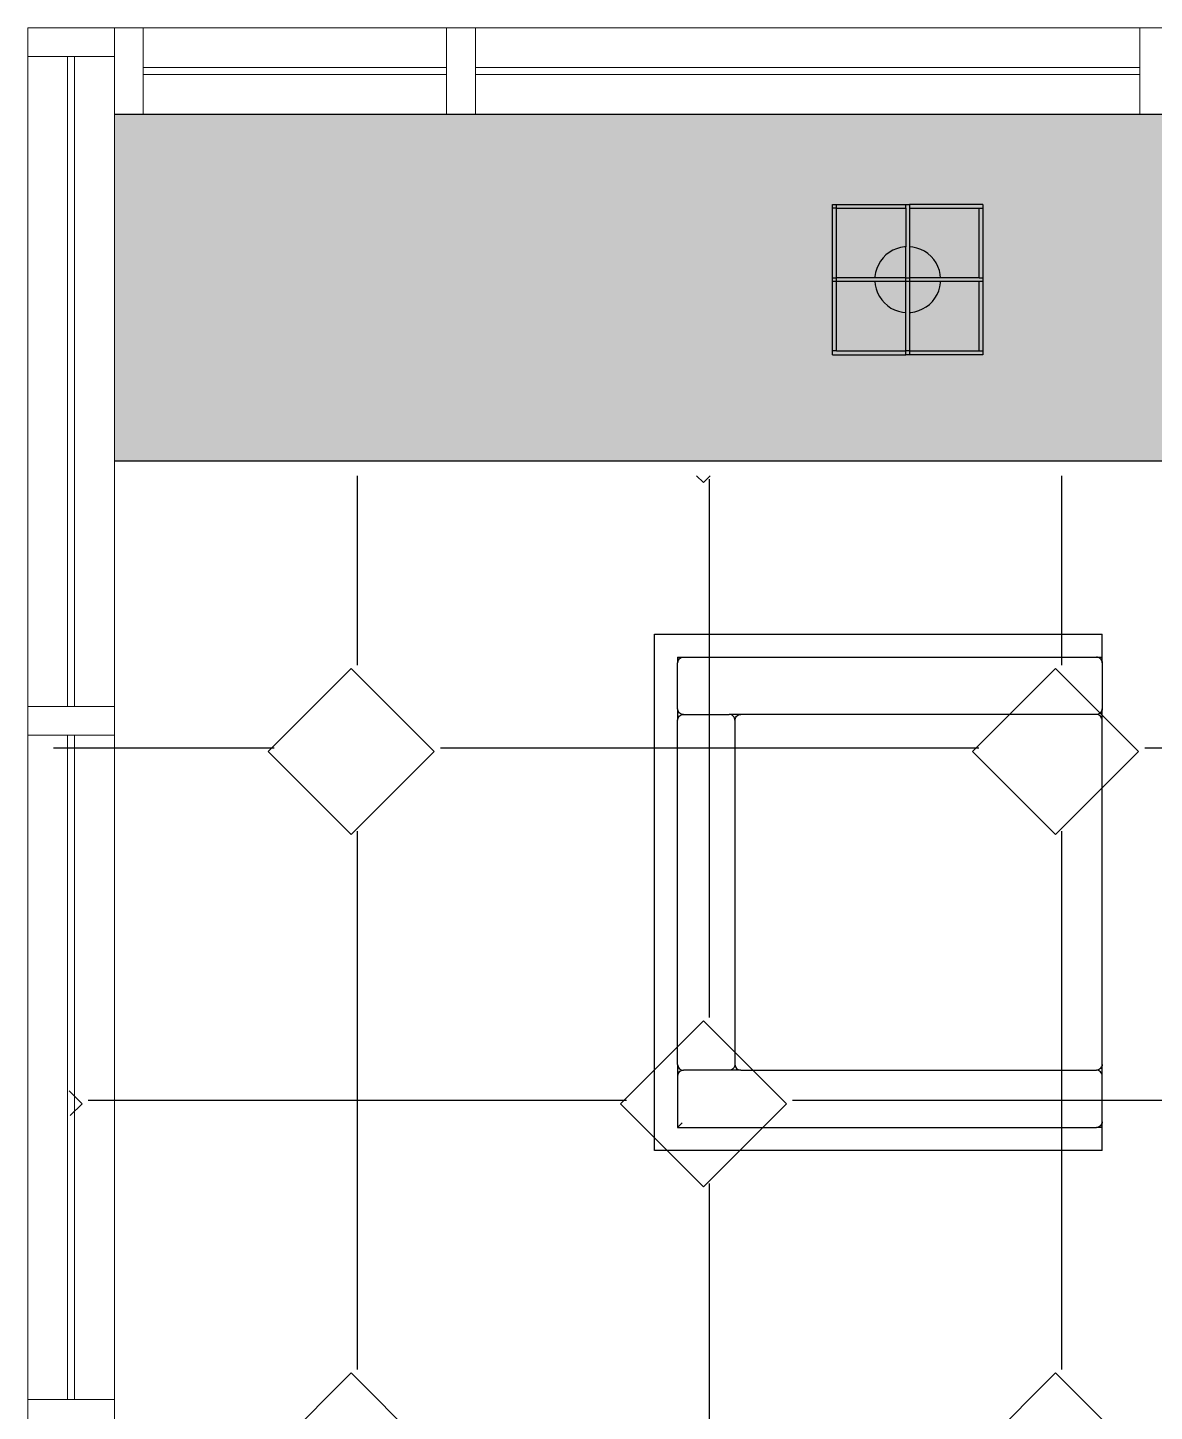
# Model space of a CAD drawing. Header units: millimetres. Extents: x -4865574 to 353735, y -2734656 to 279194.
# Drawn here: x -4841404 to -4839454, y -2668147 to -2665752 of the extents above; entities that cross this region are included whole.
import ezdxf

# ---------------------------------------------------------------- set-up
doc = ezdxf.new("R2010")
doc.units = ezdxf.units.MM
doc.layers.add('+AT9-Hardscape', color=1, linetype='Continuous')
doc.layers.add('+AT9-Hatch', color=8, linetype='Continuous')
for name, color, linetype, lineweight in [('CURTAIN-MULLION', 8, 'Continuous', 9), ('CURTAIN-MULLION-CUT', 6, 'Continuous', 9), ('CURTAINPANEL', 8, 'Continuous', 9), ('CURTAINPANEL-CUT', 6, 'Continuous', 9)]:
    doc.layers.add(name, color=color, linetype=linetype, lineweight=lineweight)

# ---------------------------------------------------------------- blocks, each defined once
blk = doc.blocks.new('System Panel - AM_12 mm Clear Glass-7864166-LEVEL 61 _BMU ACCESS_')
at = {"layer": 'CURTAINPANEL-CUT', "color": 8}
for p, q in [((575, 6), (-575, 6)), ((-575, 6), (-575, -6)), ((575, -6), (575, 6)), ((-575, -6), (575, -6))]:
    blk.add_line(p, q, dxfattribs=at)
blk = doc.blocks.new('System Panel - AM_12 mm Clear Glass-7864192-LEVEL 61 _BMU ACCESS_')
at = {"layer": 'CURTAINPANEL-CUT', "color": 8}
for p, q in [((262.5, 6), (-262.5, 6)), ((-262.5, 6), (-262.5, -6)), ((262.5, -6), (262.5, 6)), ((-262.5, -6), (262.5, -6))]:
    blk.add_line(p, q, dxfattribs=at)
blk = doc.blocks.new('System Panel - AM_12 mm Clear Glass-7864165-LEVEL 61 _BMU ACCESS_')
at = {"layer": 'CURTAINPANEL-CUT', "color": 8}
for p, q in [((562.5, 6), (-562.5, 6)), ((-562.5, 6), (-562.5, -6)), ((562.5, -6), (562.5, 6)), ((-562.5, -6), (562.5, -6))]:
    blk.add_line(p, q, dxfattribs=at)
blk = doc.blocks.new('Rectangular Mullion - 50 x 150 mm-7864168-LEVEL 61 _BMU ACCESS_')
at = {"layer": 'CURTAIN-MULLION-CUT', "color": 8}
for p, q in [((-50, 75), (0, 75)), ((-50, -75), (-50, 75)), ((0, 75), (0, -75)), ((0, -75), (-50, -75))]:
    blk.add_line(p, q, dxfattribs=at)
blk = doc.blocks.new('Rectangular Mullion - 50 x 150 mm-6826923-LEVEL 61 _BMU ACCESS_')
at = {"layer": 'CURTAIN-MULLION'}
for p, q in [((-4825028.6, -2665752.1), (-4823878.6, -2665752.1)), ((-4823878.6, -2665902.1), (-4825028.6, -2665902.1))]:
    blk.add_line(p, q, dxfattribs=at)
blk = doc.blocks.new('Rectangular Mullion - 50 x 150 mm-7024376-LEVEL 61 _BMU ACCESS_')
at = {"layer": 'CURTAIN-MULLION'}
for p, q in [((-4841203.6, -2665752.1), (-4840678.6, -2665752.1)), ((-4840678.6, -2665902.1), (-4841203.6, -2665902.1))]:
    blk.add_line(p, q, dxfattribs=at)
blk = doc.blocks.new('Rectangular Mullion - 50 x 150 mm-7864162-LEVEL 61 _BMU ACCESS_')
at = {"layer": 'CURTAIN-MULLION-CUT', "color": 8}
for p, q in [((-25, 75), (25, 75)), ((-25, -75), (-25, 75)), ((25, 75), (25, -75)), ((25, -75), (-25, -75))]:
    blk.add_line(p, q, dxfattribs=at)
blk = doc.blocks.new('Rectangular Mullion - 50 x 150 mm-V6-LEVEL 61 _BMU ACCESS_')
at = {"layer": 'CURTAIN-MULLION'}
for p, q in [((-4841403.6, -2666927.1), (-4841403.6, -2665802.1)), ((-4841253.6, -2665902.1), (-4841253.6, -2666927.1))]:
    blk.add_line(p, q, dxfattribs=at)
blk = doc.blocks.new('Rectangular Mullion - 50 x 150 mm-7864172-LEVEL 61 _BMU ACCESS_')
at = {"layer": 'CURTAIN-MULLION-CUT', "color": 8}
for p, q in [((-50, 75), (-50, -75)), ((0, 75), (-50, 75)), ((0, -75), (0, 75)), ((-50, -75), (0, -75))]:
    blk.add_line(p, q, dxfattribs=at)
blk = doc.blocks.new('COFFEE1')
at = {"layer": '+AT9-Hardscape'}
for p, q in [((-1641.3, -448.6), (-1641.3, 444.9)), ((-1641.3, 444.9), (-866.9, 444.9)), ((-866.9, 405.2), (-866.9, 444.9)), ((-1601.5, 405.2), (-1591.6, 405.2)), ((-1601.5, 405.2), (-1601.5, 395.3)), ((-1601.4, 397.2), (-1601.5, 395.3)), ((-1601.5, 315.9), (-1601.5, 395.3)), ((-1601.4, 397.2), (-1600.8, 399.1)), ((-1599.9, 400.8), (-1600.8, 399.1)), ((-1599.9, 400.8), (-1598.6, 402.3)), ((-1598.6, 402.3), (-1597.1, 403.6)), ((-1597.1, 403.6), (-1595.4, 404.5)), ((-1595.4, 404.5), (-1593.6, 405)), ((-1593.6, 405), (-1591.6, 405.2)), ((-1591.6, 405.2), (-876.8, 405.2)), ((-874.8, 405), (-876.8, 405.2)), ((-876.8, 405.2), (-866.9, 405.2)), ((-873, 404.5), (-874.8, 405)), ((-871.3, 403.6), (-873, 404.5)), ((-869.8, 402.3), (-871.3, 403.6)), ((-869.8, 402.3), (-868.5, 400.8)), ((-868.5, 400.8), (-867.6, 399.1)), ((-867.6, 399.1), (-867, 397.2)), ((-867, 397.2), (-866.9, 395.3)), ((-866.9, 395.3), (-866.9, 405.2)), ((-866.9, 395.3), (-866.9, 315.9)), ((-1601.4, 313.9), (-1601.5, 315.9)), ((-1601.5, 315.9), (-1601.5, 296)), ((-1600.8, 312.1), (-1601.4, 313.9)), ((-1599.9, 310.4), (-1600.8, 312.1)), ((-867.6, 312.1), (-868.5, 310.4)), ((-867, 313.9), (-867.6, 312.1)), ((-866.9, 315.9), (-867, 313.9)), ((-866.9, 296), (-866.9, 315.9)), ((-1601.5, 296), (-1601.4, 298)), ((-1601.5, -299.7), (-1601.5, 296)), ((-1601.4, 298), (-1600.8, 299.8)), ((-1600.8, 299.8), (-1599.9, 301.5)), ((-1598.6, 308.9), (-1599.9, 310.4)), ((-1599.9, 301.5), (-1598.6, 303)), ((-1597.1, 307.6), (-1598.6, 308.9)), ((-1598.6, 303), (-1597.1, 304.3)), ((-1595.4, 306.7), (-1597.1, 307.6)), ((-1597.1, 304.3), (-1595.4, 305.2)), ((-1593.6, 306.1), (-1595.4, 306.7)), ((-1595.4, 305.2), (-1593.6, 305.8)), ((-1591.6, 305.9), (-1593.6, 306.1)), ((-1593.6, 305.8), (-1591.6, 305.9)), ((-1591.6, 305.9), (-1512.2, 305.9)), ((-1510.3, 305.8), (-1512.2, 305.9)), ((-1492.3, 305.9), (-1512.2, 305.9)), ((-1508.4, 305.2), (-1510.3, 305.8)), ((-1506.7, 304.3), (-1508.4, 305.2)), ((-1505.2, 303), (-1506.7, 304.3)), ((-1503.9, 301.5), (-1505.2, 303)), ((-1503, 299.8), (-1503.9, 301.5)), ((-1502.5, 298), (-1503, 299.8)), ((-1502.3, 296), (-1502.5, 298)), ((-1502.3, 296), (-1502.1, 298)), ((-1502.3, 296), (-1502.3, -299.7)), ((-1502.1, 298), (-1501.5, 299.8)), ((-1501.5, 299.8), (-1500.6, 301.5)), ((-1500.6, 301.5), (-1499.4, 303)), ((-1499.4, 303), (-1497.9, 304.3)), ((-1497.9, 304.3), (-1496.1, 305.2)), ((-1496.1, 305.2), (-1494.3, 305.8)), ((-1494.3, 305.8), (-1492.3, 305.9)), ((-876.8, 305.9), (-1492.3, 305.9)), ((-874.8, 306.1), (-876.8, 305.9)), ((-874.8, 305.8), (-876.8, 305.9)), ((-873, 306.7), (-874.8, 306.1)), ((-873, 305.2), (-874.8, 305.8)), ((-871.3, 307.6), (-873, 306.7)), ((-871.3, 304.3), (-873, 305.2)), ((-869.8, 308.9), (-871.3, 307.6)), ((-869.8, 303), (-871.3, 304.3)), ((-868.5, 310.4), (-869.8, 308.9)), ((-868.5, 301.5), (-869.8, 303)), ((-867.6, 299.8), (-868.5, 301.5)), ((-867, 298), (-867.6, 299.8)), ((-866.9, 296), (-867, 298)), ((-866.9, -299.7), (-866.9, 296)), ((-1601.5, -299.7), (-1601.4, -301.6)), ((-1601.5, -299.7), (-1601.5, -319.5)), ((-1601.4, -301.6), (-1600.8, -303.5)), ((-1600.8, -303.5), (-1599.9, -305.2)), ((-1599.9, -305.2), (-1598.6, -306.7)), ((-1598.6, -306.7), (-1597.1, -307.9)), ((-1597.1, -311.3), (-1598.6, -312.5)), ((-1597.1, -307.9), (-1595.4, -308.9)), ((-1597.1, -311.3), (-1595.4, -310.4)), ((-1595.4, -308.9), (-1593.6, -309.4)), ((-1595.4, -310.4), (-1593.6, -309.8)), ((-1593.6, -309.4), (-1591.6, -309.6)), ((-1593.6, -309.8), (-1591.6, -309.6)), ((-1512.2, -309.6), (-1591.6, -309.6)), ((-1510.3, -309.4), (-1512.2, -309.6)), ((-1492.3, -309.6), (-1512.2, -309.6)), ((-1508.4, -308.9), (-1510.3, -309.4)), ((-1506.7, -307.9), (-1508.4, -308.9)), ((-1505.2, -306.7), (-1506.7, -307.9)), ((-1503.9, -305.2), (-1505.2, -306.7)), ((-1503, -303.5), (-1503.9, -305.2)), ((-1502.5, -301.6), (-1503, -303.5)), ((-1502.3, -299.7), (-1502.5, -301.6)), ((-1502.3, -299.7), (-1502.1, -301.6)), ((-1502.1, -301.6), (-1501.5, -303.5)), ((-1501.5, -303.5), (-1500.6, -305.2)), ((-1500.6, -305.2), (-1499.4, -306.7)), ((-1499.4, -306.7), (-1497.9, -307.9)), ((-1497.9, -307.9), (-1496.1, -308.9)), ((-1494.3, -309.4), (-1496.1, -308.9)), ((-1492.3, -309.6), (-1494.3, -309.4)), ((-1492.3, -309.6), (-876.8, -309.6)), ((-874.8, -309.4), (-876.8, -309.6)), ((-874.8, -309.8), (-876.8, -309.6)), ((-873, -308.9), (-874.8, -309.4)), ((-873, -310.4), (-874.8, -309.8)), ((-871.3, -307.9), (-873, -308.9)), ((-871.3, -311.3), (-873, -310.4)), ((-869.8, -306.7), (-871.3, -307.9)), ((-869.8, -312.5), (-871.3, -311.3)), ((-868.5, -305.2), (-869.8, -306.7)), ((-868.5, -305.2), (-867.6, -303.5)), ((-867, -301.6), (-867.6, -303.5)), ((-866.9, -299.7), (-867, -301.6)), ((-866.9, -319.5), (-866.9, -299.7)), ((-1601.4, -317.6), (-1601.5, -319.5)), ((-1601.5, -319.5), (-1601.5, -408.9)), ((-1600.8, -315.7), (-1601.4, -317.6)), ((-1599.9, -314), (-1600.8, -315.7)), ((-1598.6, -312.5), (-1599.9, -314)), ((-868.5, -314), (-869.8, -312.5)), ((-867.6, -315.7), (-868.5, -314)), ((-867, -317.6), (-867.6, -315.7)), ((-866.9, -319.5), (-867, -317.6)), ((-866.9, -399), (-866.9, -319.5)), ((-1601.5, -408.9), (-1593.6, -400.9)), ((-869.8, -406), (-871.3, -407.2)), ((-868.5, -404.5), (-869.8, -406)), ((-867.6, -402.8), (-868.5, -404.5)), ((-867, -400.9), (-867.6, -402.8)), ((-866.9, -399), (-867, -400.9)), ((-866.9, -408.9), (-866.9, -399)), ((-1601.5, -408.9), (-876.8, -408.9)), ((-874.8, -408.7), (-876.8, -408.9)), ((-866.9, -408.9), (-876.8, -408.9)), ((-873, -408.1), (-874.8, -408.7)), ((-871.3, -407.2), (-873, -408.1)), ((-866.9, -448.6), (-866.9, -408.9)), ((-866.9, -448.6), (-1641.3, -448.6))]:
    blk.add_line(p, q, dxfattribs=at)
blk = doc.blocks.new('lantern')
at = {"layer": '+AT9-Hardscape'}
for p, q in [((-126.7, 130), (-120.2, 130)), ((-126.7, 123.5), (-126.7, 130)), ((-120.2, 123.5), (-126.7, 123.5)), ((-126.7, 3.2), (-126.7, 123.5)), ((-120.2, 123.5), (-120.2, 130)), ((-120.2, 130), (0, 130)), ((-120.2, 123.5), (0, 123.5)), ((-120.2, 3.2), (-120.2, 123.5)), ((0, 130), (6.5, 130)), ((0, 123.5), (0, 130)), ((0, 123.5), (0, 56.8)), ((6.5, 130), (6.5, 123.5)), ((133.2, 130), (6.5, 130)), ((6.5, 123.5), (126.7, 123.5)), ((6.5, 123.5), (6.5, 56.8)), ((126.7, 123.5), (133.2, 123.5)), ((126.7, 3.2), (126.7, 123.5)), ((133.2, 130), (133.2, 123.5)), ((133.2, 123.5), (133.2, 3.2)), ((-22.6, 50.8), (-28.8, 47.1)), ((-16.1, 53.6), (-22.6, 50.8)), ((-9.2, 55.6), (-16.1, 53.6)), ((-2.1, 56.7), (-9.2, 55.6)), ((0, 56.8), (-2.1, 56.7)), ((0, 3.2), (0, 56.8)), ((12.2, 56.3), (6.5, 56.8)), ((6.5, 56.8), (6.5, 3.2)), ((19.2, 54.7), (12.2, 56.3)), ((25.9, 52.3), (19.2, 54.7)), ((32.3, 49.1), (25.9, 52.3)), ((38.2, 45), (32.3, 49.1)), ((-47.5, 25.9), (-50.4, 19.3)), ((-43.9, 32), (-47.5, 25.9)), ((-39.5, 37.7), (-43.9, 32)), ((-34.4, 42.8), (-39.5, 37.7)), ((-28.8, 47.1), (-34.4, 42.8)), ((43.6, 40.3), (38.2, 45)), ((48.3, 34.9), (43.6, 40.3)), ((52.3, 29), (48.3, 34.9)), ((55.6, 22.6), (52.3, 29)), ((-126.7, -3.2), (-126.7, 3.2)), ((-126.7, 3.2), (-120.2, 3.2)), ((-53.6, 3.2), (-120.2, 3.2)), ((-120.2, -3.2), (-120.2, 3.2)), ((-53.5, 5.4), (-53.6, 3.2)), ((0, 3.2), (-53.6, 3.2)), ((-52.4, 12.4), (-53.5, 5.4)), ((-50.4, 19.3), (-52.4, 12.4)), ((0, 3.2), (-3.2, 3.2)), ((0, 3.2), (0, 6.4)), ((0, -3.2), (0, 3.2)), ((0, 3.2), (6.5, 3.2)), ((6.5, 3.2), (6.5, -3.2)), ((60.1, 3.2), (6.5, 3.2)), ((58, 15.9), (55.6, 22.6)), ((59.5, 8.9), (58, 15.9)), ((60.1, 3.2), (59.5, 8.9)), ((126.7, 3.2), (60.1, 3.2)), ((126.7, 3.2), (133.2, 3.2)), ((133.2, 3.2), (133.2, -3.2)), ((-120.2, -3.2), (-126.7, -3.2)), ((-126.7, -123.5), (-126.7, -3.2)), ((-120.2, -123.5), (-120.2, -3.2)), ((-53.6, -3.2), (-120.2, -3.2)), ((-53.6, -3.2), (-53, -8.9)), ((0, -3.2), (-53.6, -3.2)), ((-53, -8.9), (-51.5, -15.9)), ((-51.5, -15.9), (-49.1, -22.6)), ((-49.1, -22.6), (-45.8, -29)), ((6.5, -3.2), (0, -3.2)), ((0, -56.8), (0, -3.2)), ((6.5, -3.2), (6.5, -56.8)), ((60.1, -3.2), (6.5, -3.2)), ((54, -25.9), (56.9, -19.3)), ((56.9, -19.3), (58.9, -12.4)), ((58.9, -12.4), (60, -5.4)), ((60, -5.4), (60.1, -3.2)), ((126.7, -3.2), (60.1, -3.2)), ((126.7, -123.5), (126.7, -3.2)), ((133.2, -3.2), (126.7, -3.2)), ((133.2, -3.2), (133.2, -123.5)), ((-45.8, -29), (-41.8, -34.9)), ((-41.8, -34.9), (-37.1, -40.3)), ((-37.1, -40.3), (-31.7, -45)), ((-31.7, -45), (-25.8, -49.1)), ((29.1, -50.8), (35.3, -47.1)), ((35.3, -47.1), (40.9, -42.8)), ((40.9, -42.8), (46, -37.7)), ((46, -37.7), (50.4, -32)), ((50.4, -32), (54, -25.9)), ((-25.8, -49.1), (-19.4, -52.3)), ((-19.4, -52.3), (-12.7, -54.7)), ((-12.7, -54.7), (-5.7, -56.3)), ((-5.7, -56.3), (0, -56.8)), ((0, -123.5), (0, -56.8)), ((6.5, -56.8), (8.6, -56.7)), ((6.5, -56.8), (6.5, -123.5)), ((8.6, -56.7), (15.7, -55.6)), ((15.7, -55.6), (22.6, -53.6)), ((22.6, -53.6), (29.1, -50.8)), ((-126.7, -130), (-126.7, -123.5)), ((-120.2, -123.5), (-126.7, -123.5)), ((-126.7, -130), (0, -130)), ((-120.2, -123.5), (0, -123.5)), ((0, -130), (0, -123.5)), ((6.5, -123.5), (0, -123.5)), ((6.5, -130), (0, -130)), ((6.5, -123.5), (6.5, -130)), ((6.5, -123.5), (126.7, -123.5)), ((133.2, -130), (6.5, -130)), ((126.7, -123.5), (133.2, -123.5)), ((133.2, -123.5), (133.2, -130))]:
    blk.add_line(p, q, dxfattribs=at)

msp = doc.modelspace()

# ---------------------------------------------------------------- hatches: boundary and pattern name
at = {"layer": '+AT9-Hatch'}
h = msp.add_hatch(dxfattribs=at)
h.set_pattern_fill('GRAVEL', color=252, scale=15, angle=270)
h.paths.add_polyline_path([(-4822653.6, -2666347.1), (-4822653.6, -2665902.1), (-4822703.6, -2665902.1), (-4823828.6, -2665902.1), (-4823878.6, -2665902.1), (-4825028.6, -2665902.1), (-4825078.6, -2665902.1), (-4826228.6, -2665902.1), (-4826278.6, -2665902.1), (-4827428.6, -2665902.1), (-4827478.6, -2665902.1), (-4828628.6, -2665902.1), (-4828678.6, -2665902.1), (-4829828.6, -2665902.1), (-4829878.6, -2665902.1), (-4831028.6, -2665902.1), (-4831078.6, -2665902.1), (-4832228.6, -2665902.1), (-4832278.6, -2665902.1), (-4833428.6, -2665902.1), (-4833478.6, -2665902.1), (-4834628.6, -2665902.1), (-4834678.6, -2665902.1), (-4835828.6, -2665902.1), (-4835878.6, -2665902.1), (-4837028.6, -2665902.1), (-4837078.6, -2665902.1), (-4838228.6, -2665902.1), (-4838278.6, -2665902.1), (-4839428.6, -2665902.1), (-4839478.6, -2665902.1), (-4840628.6, -2665902.1), (-4840678.6, -2665902.1), (-4841203.6, -2665902.1), (-4841253.6, -2665902.1), (-4841253.6, -2666502.1), (-4822653.6, -2666502.1), (-4822653.6, -2666397.1)])
h = msp.add_hatch(dxfattribs=at)
h.set_pattern_fill('CTYSQMK2', color=8, scale=2, angle=90)
h.set_pattern_definition([(90, (9e-15, 143.7), (-609.6, 609.6), [931.82948, -287.37052]), (180, (-143.7, 9e-15), (-609.6, -609.6), [931.82948, -287.37052]), (135, (-609.6, 465.9), (-609.60134, -609.60134), [203.2, -658.90648]), (405, (-609.6, 465.9), (-609.60134, 609.60134), [203.2, -658.90648]), (135, (-465.9, 609.6), (-609.60134, -609.60134), [203.2, -658.90648]), (405, (-753.3, 609.6), (-609.60134, 609.60134), [203.2, -658.90648])])
h.paths.add_polyline_path([(-4841253.6, -2670527.1), (-4841253.6, -2670577.1), (-4841253.6, -2671727.1), (-4841253.6, -2671777.1), (-4841253.6, -2672927.1), (-4841253.6, -2672977.1), (-4841253.6, -2673132.1), (-4822653.6, -2673132.1), (-4822653.6, -2672397.1), (-4822653.6, -2672347.1), (-4822653.6, -2671197.1), (-4822653.6, -2671147.1), (-4822653.6, -2669997.1), (-4822653.6, -2669947.1), (-4822653.6, -2668797.1), (-4822653.6, -2668747.1), (-4822653.6, -2666527.7), (-4841380.2, -2666527.7), (-4841253.6, -2669327.1), (-4841253.6, -2669377.1), (-4841322.6, -2669377.1), (-4841322.6, -2670527.1)])
edge = h.paths.add_edge_path(flags=16)
edge.add_spline(control_points=[(-4840332.7, -2670233.8), (-4840264.1, -2670154.2), (-4840112.6, -2670007.6), (-4839849.5, -2669831.8), (-4839559.3, -2669706), (-4839251.2, -2669634.2), (-4838935.2, -2669618.7), (-4838621.5, -2669660.1), (-4838320.4, -2669757), (-4838041.4, -2669906.2), (-4837793.7, -2670102.9), (-4837585.2, -2670340.9), (-4837422.7, -2670612.3), (-4837311.5, -2670908.5), (-4837255, -2671219.8), (-4837255.3, -2671536.1), (-4837312.1, -2671847.3), (-4837423.8, -2672143.3), (-4837586.7, -2672414.5), (-4837795.5, -2672652.2), (-4838043.5, -2672848.6), (-4838229.6, -2672947.8), (-4838326.3, -2672988.7)], knot_values=[1.896909, 1.896909, 1.896909, 1.896909, 2.076953, 2.256997, 2.437041, 2.617085, 2.797128, 2.977172, 3.157216, 3.33726, 3.517304, 3.697348, 3.877392, 4.057436, 4.23748, 4.417524, 4.597568, 4.777611, 4.957655, 5.137699, 5.317743, 5.497787, 5.497787, 5.497787, 5.497787], degree=3, periodic=0)
edge.add_line((-4838326.3, -2672988.7), (-4838359.8, -2672948.5))
edge.add_arc((-4839007.5, -2671376.7), 1700, 285.8202, 292.3971, ccw=False)
edge.add_arc((-4839007.5, -2671376.7), 1700, 284.3383, 285.8202, ccw=False)
edge.add_line((-4838574.9, -2673019.4), (-4838587.4, -2672971.9))
edge.add_spline(control_points=[(-4838587.4, -2672971.9), (-4838612.4, -2672978.5), (-4838728.8, -2673006.3), (-4838866.1, -2673023.5), (-4838978.1, -2673026.2), (-4838996.2, -2673026.3)], knot_values=[1.503934, 1.503934, 1.503934, 1.503934, 1.550862, 1.721628, 1.75459, 1.75459, 1.75459, 1.75459], degree=3, periodic=0)
edge.add_spline(control_points=[(-4838996.2, -2673026.3), (-4839072, -2673026.8), (-4839209.9, -2673018.2), (-4839345.5, -2672992.5), (-4839405.7, -2672977.5)], knot_values=[1.253278, 1.253278, 1.253278, 1.253278, 1.391083, 1.503934, 1.503934, 1.503934, 1.503934], degree=3, periodic=0)
edge.add_line((-4839405.7, -2672977.5), (-4839414.3, -2673011.8))
edge.add_arc((-4839007.5, -2671376.7), 1700, 256.164, 256.7434)
edge.add_arc((-4839007.5, -2671376.7), 1700, 257.1894, 258.2285)
edge.add_line((-4839346, -2673038.9), (-4839414.3, -2673011.8))
edge.add_arc((-4839007.5, -2671376.7), 1700, 255.2119, 256.164, ccw=False)
edge.add_arc((-4839007.5, -2671376.7), 1700, 248.7552, 255.2119, ccw=False)
edge.add_arc((-4839007.5, -2671376.7), 1700, 247.2782, 248.7552, ccw=False)
edge.add_arc((-4839007.5, -2671376.7), 1700, 240.781, 247.2782, ccw=False)
edge.add_line((-4839839.3, -2672859.3), (-4839863.7, -2672902.9))
edge.add_spline(control_points=[(-4839863.7, -2672902.9), (-4839953.8, -2672852.4), (-4840039.5, -2672793.8), (-4840119.3, -2672728.2)], knot_values=[7.091892, 7.091892, 7.091892, 7.091892, 7.269014, 7.269014, 7.269014, 7.269014], degree=3, periodic=0)
edge.add_spline(control_points=[(-4840128.2, -2672720.8), (-4840204.6, -2672657.1), (-4840349.2, -2672513.9), (-4840467, -2672347.9), (-4840519, -2672258.6)], knot_values=[6.737646, 6.737646, 6.737646, 6.737646, 6.908139, 7.085262, 7.085262, 7.085262, 7.085262], degree=3, periodic=0)
edge.add_spline(control_points=[(-4840519, -2672258.6), (-4840571.1, -2672169.4), (-4840615.2, -2672075.5), (-4840650.8, -2671978.5)], knot_values=[6.560523, 6.560523, 6.560523, 6.560523, 6.737646, 6.737646, 6.737646, 6.737646], degree=3, periodic=0)
edge.add_spline(control_points=[(-4840650.8, -2671978.5), (-4840686.3, -2671881.5), (-4840728.5, -2671724.6), (-4840748.4, -2671563.9), (-4840752.7, -2671505.6)], knot_values=[6.283185, 6.283185, 6.283185, 6.283185, 6.460308, 6.560523, 6.560523, 6.560523, 6.560523], degree=3, periodic=0)
edge.add_spline(control_points=[(-4840752.7, -2671505.6), (-4840756.1, -2671460.8), (-4840761.3, -2671312.6), (-4840738.2, -2671061.2), (-4840655.5, -2670761.2), (-4840521.3, -2670480.5), (-4840400.2, -2670312), (-4840332.7, -2670233.8)], knot_values=[5.497787, 5.497787, 5.497787, 5.497787, 5.574695, 5.751817, 5.92894, 6.106063, 6.283185, 6.283185, 6.283185, 6.283185], degree=3, periodic=0)
h.paths.add_polyline_path([(-4839327, -2673046.4), (-4839311.5, -2673063.3), (-4839354.3, -2673041, -0.004534), (-4839397.3, -2673031.4, -0.002528), (-4839414.3, -2673011.8), (-4839345.1, -2673042.9, 0.002724), (-4839327, -2673046.4)], flags=16)
h.paths.add_polyline_path([(-4840527.2, -2670671.5), (-4839806.2, -2670671.5), (-4839806.2, -2671511.5), (-4840527.2, -2671511.5)], flags=0)
edge = h.paths.add_edge_path(flags=0)
edge.add_spline(control_points=[(-4840111.7, -2672534.1), (-4840150.4, -2672497.1), (-4840242.5, -2672400), (-4840321.8, -2672292), (-4840364.3, -2672224)], knot_values=[1.253278, 1.253278, 1.253278, 1.253278, 1.353541, 1.503934, 1.503934, 1.503934, 1.503934], degree=3, periodic=0)
edge.add_spline(control_points=[(-4840364.3, -2672224), (-4840357.2, -2672235.3), (-4840301.1, -2672322.8), (-4840218, -2672428), (-4840133.2, -2672513.5), (-4840111.7, -2672534.1)], knot_values=[0.484517, 0.484517, 0.484517, 0.484517, 0.50954, 0.679386, 0.735173, 0.735173, 0.735173, 0.735173], degree=3, periodic=0)
edge = h.paths.add_edge_path(flags=0)
edge.add_spline(control_points=[(-4840111.7, -2672534.1), (-4840082.7, -2672561.7), (-4839982.5, -2672650.4), (-4839871.7, -2672726), (-4839790.2, -2672771.8)], knot_values=[1.503934, 1.503934, 1.503934, 1.503934, 1.579131, 1.75459, 1.75459, 1.75459, 1.75459], degree=3, periodic=0)
edge.add_spline(control_points=[(-4839790.1, -2672771.8), (-4839853.7, -2672736.1), (-4839965.8, -2672662.8), (-4840067.7, -2672576), (-4840111.7, -2672534.1)], knot_values=[0.735173, 0.735173, 0.735173, 0.735173, 0.871769, 0.985829, 0.985829, 0.985829, 0.985829], degree=3, periodic=0)
edge = h.paths.add_edge_path(flags=0)
edge.add_spline(control_points=[(-4839814.6, -2672815.4), (-4839877.9, -2672779.9), (-4839985.9, -2672709.5), (-4840084.9, -2672627.2), (-4840126, -2672589.2)], knot_values=[0.751967, 0.751967, 0.751967, 0.751967, 0.883965, 0.985829, 0.985829, 0.985829, 0.985829], degree=3, periodic=0)
edge.add_spline(control_points=[(-4840126, -2672589.2), (-4840102.4, -2672611), (-4840005.4, -2672695.4), (-4839898.8, -2672768.2), (-4839814.6, -2672815.4)], knot_values=[1.520728, 1.520728, 1.520728, 1.520728, 1.579131, 1.75459, 1.75459, 1.75459, 1.75459], degree=3, periodic=0)
edge = h.paths.add_edge_path(flags=0)
edge.add_spline(control_points=[(-4840652.6, -2671498.2), (-4840645.7, -2671591.8), (-4840625.3, -2671719.3), (-4840590.2, -2671843.1), (-4840579.7, -2671876.1)], knot_values=[0, 0, 0, 0, 0.170766, 0.233862, 0.233862, 0.233862, 0.233862], degree=3, periodic=0)
edge.add_spline(control_points=[(-4840579.7, -2671876.1), (-4840600.5, -2671810.4), (-4840631.8, -2671685.4), (-4840648.2, -2671557.7), (-4840652.6, -2671498.2)], knot_values=[0.768761, 0.768761, 0.768761, 0.768761, 0.894089, 1.002623, 1.002623, 1.002623, 1.002623], degree=3, periodic=0)
edge = h.paths.add_edge_path(flags=0)
edge.add_spline(control_points=[(-4840146.2, -2672570.2), (-4840186.1, -2672532.2), (-4840274.7, -2672438.7), (-4840351.9, -2672335.5), (-4840391.8, -2672273.9)], knot_values=[1.270072, 1.270072, 1.270072, 1.270072, 1.370334, 1.503934, 1.503934, 1.503934, 1.503934], degree=3, periodic=0)
edge.add_spline(control_points=[(-4840391.8, -2672273.9), (-4840388.5, -2672278.9), (-4840333.7, -2672362.5), (-4840253.4, -2672463.5), (-4840167, -2672550.4), (-4840146.2, -2672570.2)], knot_values=[0.501311, 0.501311, 0.501311, 0.501311, 0.512298, 0.683065, 0.735173, 0.735173, 0.735173, 0.735173], degree=3, periodic=0)
edge = h.paths.add_edge_path(flags=0)
edge.add_line((-4839895.2, -2672826.6), (-4839834.4, -2672850.7))
edge.add_spline(control_points=[(-4839839.3, -2672859.3), (-4839849.2, -2672853.8), (-4839859, -2672848.2), (-4839868.7, -2672842.4)], knot_values=[7.249026, 7.249026, 7.249026, 7.249026, 7.269014, 7.269014, 7.269014, 7.269014], degree=3, periodic=0)
edge.add_line((-4839868.7, -2672842.4), (-4839941.7, -2672813.5))
edge.add_line((-4839939.9, -2672808.8), (-4839895.2, -2672826.6))
h.paths.add_polyline_path([(-4840166, -2672591), (-4840100.5, -2672669.4), (-4840150.3, -2672615.5), (-4840169.5, -2672594.6)], is_closed=False, flags=0)
edge = h.paths.add_edge_path(flags=0)
edge.add_spline(control_points=[(-4839918.8, -2672811.8), (-4839911, -2672816.8), (-4839903.1, -2672821.7), (-4839895.2, -2672826.6)], knot_values=[7.214485, 7.214485, 7.214485, 7.214485, 7.230895, 7.230895, 7.230895, 7.230895], degree=3, periodic=0)
edge.add_line((-4839895.2, -2672826.6), (-4839939.9, -2672808.8))
edge.add_line((-4839938, -2672804.2), (-4839918.9, -2672811.8))
h.paths.add_polyline_path([(-4839982.9, -2672772.6), (-4839999.6, -2672788), (-4840028.9, -2672722.9), (-4839992.4, -2672762.4)], is_closed=False, flags=0)
h.paths.add_polyline_path([(-4840491.2, -2672212.6), (-4840512.9, -2672219.2), (-4840511.7, -2672145.7), (-4840495.3, -2672199.2)], is_closed=False, flags=0)
h.paths.add_polyline_path([(-4840093.1, -2672662.6), (-4840046.6, -2672727.7), (-4840065.1, -2672707.7), (-4840100.5, -2672669.4)], is_closed=False, flags=0)
h.paths.add_polyline_path([(-4840418.5, -2672324.9), (-4840468.1, -2672263.8), (-4840435.5, -2672299.2), (-4840169.5, -2672594.6), (-4840418.5, -2672324.9)], is_closed=False, flags=0)
edge = h.paths.add_edge_path(flags=0)
edge.add_spline(control_points=[(-4840532, -2671861), (-4840552.3, -2671797.3), (-4840582.6, -2671676.1), (-4840598.5, -2671552.2), (-4840602.8, -2671494.5)], knot_values=[0.768761, 0.768761, 0.768761, 0.768761, 0.894089, 1.002623, 1.002623, 1.002623, 1.002623], degree=3, periodic=0)
edge.add_spline(control_points=[(-4840602.8, -2671494.5), (-4840596.1, -2671584.8), (-4840576.3, -2671708.4), (-4840542.4, -2671828.5), (-4840532, -2671861)], knot_values=[0, 0, 0, 0, 0.169847, 0.233862, 0.233862, 0.233862, 0.233862], degree=3, periodic=0)

# ---------------------------------------------------------------- linework, layer by layer
at = {"layer": '+AT9-Hardscape'}
for points in [[(-4841253.6, -2665902.1), (-4822653.6, -2665902.1)], [(-4841253.6, -2666502.1), (-4822653.6, -2666502.1)]]:
    msp.add_lwpolyline(points, dxfattribs=at)

# ---------------------------------------------------------------- block references
for name, p in [('lantern', (-4839883.7, -2666188.3)), ('COFFEE1', (-4838677.2, -2667247.1))]:
    msp.add_blockref(name, p)
at = {"layer": 'CURTAIN-MULLION', "rotation": 90}
for name, p in [('Rectangular Mullion - 50 x 150 mm-7864172-LEVEL 61 _BMU ACCESS_', (-4841328.6, -2665752.1)), ('Rectangular Mullion - 50 x 150 mm-6826923-LEVEL 61 _BMU ACCESS_', (-7507155.7, 2156901.5))]:
    msp.add_blockref(name, p, dxfattribs=at)
at = {"layer": 'CURTAIN-MULLION', "extrusion": (0, 0, -1)}
for name, p in [('Rectangular Mullion - 50 x 150 mm-7864168-LEVEL 61 _BMU ACCESS_', (4841253.6, -2665827.1)), ('Rectangular Mullion - 50 x 150 mm-7864162-LEVEL 61 _BMU ACCESS_', (4840653.6, -2665827.1)), ('Rectangular Mullion - 50 x 150 mm-7864162-LEVEL 61 _BMU ACCESS_', (4839453.6, -2665827.1))]:
    msp.add_blockref(name, p, dxfattribs=at)
at = {"layer": 'CURTAIN-MULLION'}
for name, p in [('Rectangular Mullion - 50 x 150 mm-7024376-LEVEL 61 _BMU ACCESS_', (0, 0)), ('Rectangular Mullion - 50 x 150 mm-6826923-LEVEL 61 _BMU ACCESS_', (-15600, 0)), ('Rectangular Mullion - 50 x 150 mm-V6-LEVEL 61 _BMU ACCESS_', (0, 0))]:
    msp.add_blockref(name, p, dxfattribs=at)
at = {"layer": 'CURTAIN-MULLION', "extrusion": (0, 0, -1), "rotation": 270}
for p in [(4841328.6, -2666952.1), (4841328.6, -2668152.1)]:
    msp.add_blockref('Rectangular Mullion - 50 x 150 mm-7864162-LEVEL 61 _BMU ACCESS_', p, dxfattribs=at)
at = {"layer": 'CURTAINPANEL'}
for name, p, rotation in [('System Panel - AM_12 mm Clear Glass-7864165-LEVEL 61 _BMU ACCESS_', (-4841328.6, -2666364.6), 270), ('System Panel - AM_12 mm Clear Glass-7864192-LEVEL 61 _BMU ACCESS_', (-4840941.1, -2665827.1), 180), ('System Panel - AM_12 mm Clear Glass-7864166-LEVEL 61 _BMU ACCESS_', (-4840053.6, -2665827.1), 180), ('System Panel - AM_12 mm Clear Glass-7864166-LEVEL 61 _BMU ACCESS_', (-4841328.6, -2667552.1), 270)]:
    msp.add_blockref(name, p, dxfattribs=dict(at, rotation=rotation))

doc.saveas('drawing.dxf')
